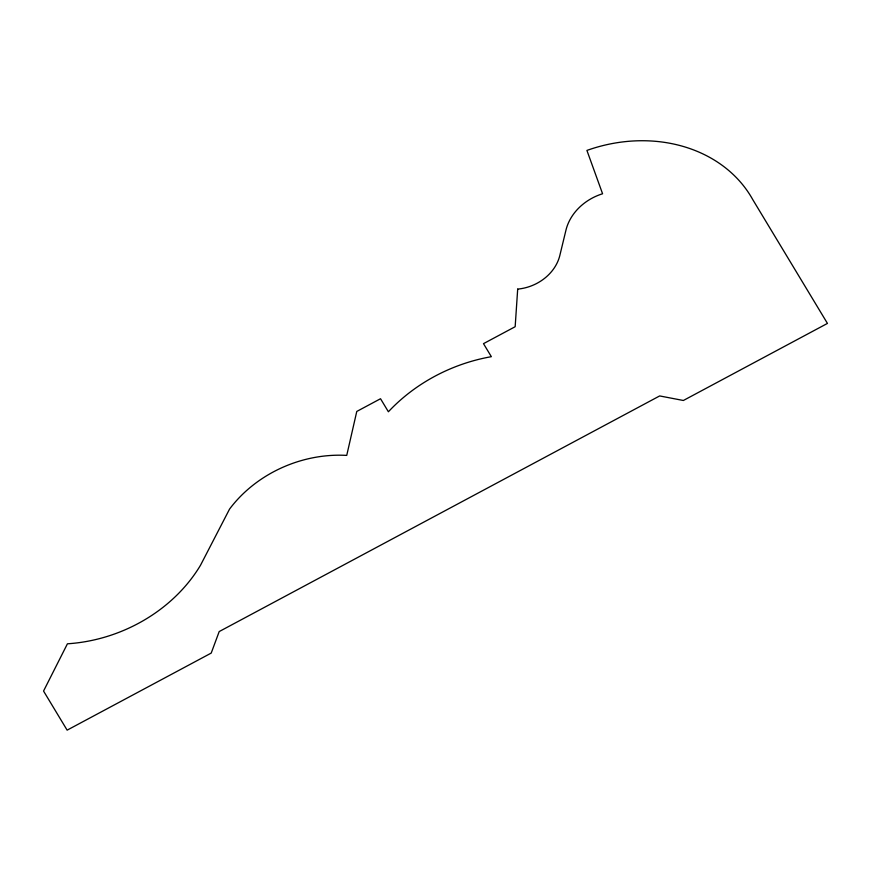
<?xml version="1.0" encoding="UTF-8"?>
<svg xmlns="http://www.w3.org/2000/svg" width="871" height="871" viewBox="0 0 871 871"><rect width="100%" height="100%" fill="white"/><g stroke="black" fill="none" stroke-linecap="round" stroke-linejoin="round"><path stroke-width="1.31" d="M517.69 289.107L515.164 326.712L483.492 343.653L491.353 356.685A159.589 134.145 -20.9 0 0 388.39 411.765L380.529 398.733L356.772 411.45L346.734 455.402A120.002 100.873 -20.9 0 0 229.552 509.089L200.526 565.225A148.092 124.477 -20.9 0 1 67.426 643.8L43.55 691.051L67.132 730.148L211.218 653.076L219.198 631.562L659.663 395.935L683.365 400.486L827.45 323.413L752.762 199.611A142.115 119.458 -20.9 0 0 586.912 150.422L602.58 193.765A50.126 42.135 -20.9 0 0 565.954 230.162L559.759 255.758A43.496 36.56 -20.9 0 1 517.69 289.107"/></g></svg>
